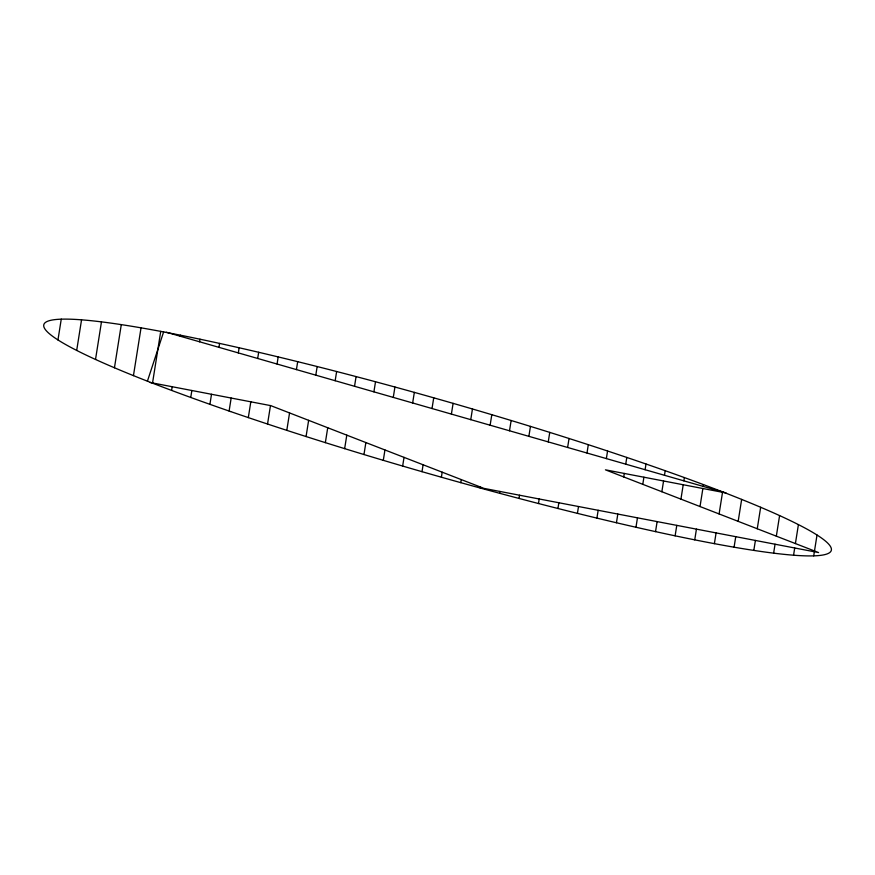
<?xml version="1.0" encoding="UTF-8"?>
<svg xmlns="http://www.w3.org/2000/svg" width="875" height="875" viewBox="0 0 875 875"><rect width="100%" height="100%" fill="white"/><g stroke="black" fill="none" stroke-linecap="round" stroke-linejoin="round"><path stroke-width="1.31" d="M57.958 339.97L61.261 319.134M76.694 350.448L81.55 319.802M95.517 359.472L101.478 321.858M114.45 367.784L121.297 324.603M133.448 375.637L141.039 327.819M152.512 383.162L160.727 331.362M171.609 390.425L172.2 386.739M180.206 336.219L180.37 335.169M190.75 397.469L191.855 390.502M199.577 341.786L199.992 339.194M209.912 404.338L211.509 394.275M218.947 347.342L219.57 343.405M229.097 411.042L231.164 398.048M238.317 352.909L239.137 347.769M248.314 417.605L250.819 401.811M257.688 358.466L258.672 352.275M267.542 424.036L270.473 405.584M277.058 364.033L278.184 356.912M286.803 430.347L289.559 412.934M296.428 369.6L297.686 361.67M306.064 436.548L308.634 420.339M315.798 375.156L317.166 366.538M325.358 442.641L327.72 427.744M335.169 380.723L336.634 371.514M344.652 448.634L346.795 435.148M354.539 386.28L356.081 376.578M363.967 454.541L365.87 442.553M373.909 391.847L375.517 381.752M383.305 460.337L384.945 449.958M393.28 397.403L394.931 387.012M402.653 466.058L404.031 457.363M412.65 402.97L414.334 392.372M422.012 471.68L423.106 464.778M432.02 408.527L433.727 397.819M441.383 477.214L442.181 472.183M451.391 414.094L453.097 403.353M460.775 482.661L461.267 479.588M470.761 419.661L472.456 408.975M480.178 488.009L480.342 486.992M490.131 425.217L491.805 414.695M499.592 493.281L499.888 491.444M509.502 430.784L511.142 420.492M519.028 498.444L519.542 495.206M528.872 436.341L530.458 426.398M538.475 503.519L539.197 498.98M548.242 441.908L549.752 432.392M557.944 508.495L558.852 502.753M567.623 447.464L569.045 438.484M577.423 513.363L578.506 506.516M586.994 453.031L588.306 444.686M596.925 518.12L598.161 510.289M606.364 458.587L607.567 451.008M616.438 522.747L617.816 514.062M623.7 476.919L624.258 473.441M625.734 464.155L626.795 457.439M635.972 527.264L637.47 517.825M642.786 484.323L643.913 477.203M645.105 469.722L646.002 464.002M655.539 531.628L657.125 521.598M661.861 491.728L663.567 480.977M664.475 475.278L665.197 470.706M675.117 535.828L676.78 525.372M680.936 499.133L683.222 484.75M683.845 480.845L684.359 477.564M694.739 539.853L696.434 529.134M700.022 506.538L702.877 488.512M703.216 486.402L703.5 484.619M714.383 543.659L716.089 532.908M719.097 513.953L722.597 491.881M734.081 547.203L735.744 536.681M738.172 521.358L741.65 499.406M753.823 550.408L755.398 540.444M757.258 528.763L760.659 507.259M773.631 553.164L775.053 544.217M776.333 536.167L779.592 515.583M793.559 555.209L794.708 547.991M795.408 543.572L798.416 524.606M813.717 555.866L817.02 535.008M147.416 381.183L163.625 331.909M150.172 382.506L270.769 405.639L483.919 488.381L818.584 552.562L605.434 469.831L726.031 492.953L166.294 332.227M230.573 411.545A409.653 37.133 16 0 0 831.25 550.539A409.653 37.133 16 0 0 250.677 350.416A409.653 37.133 16 0 0 230.573 411.545"/></g></svg>
